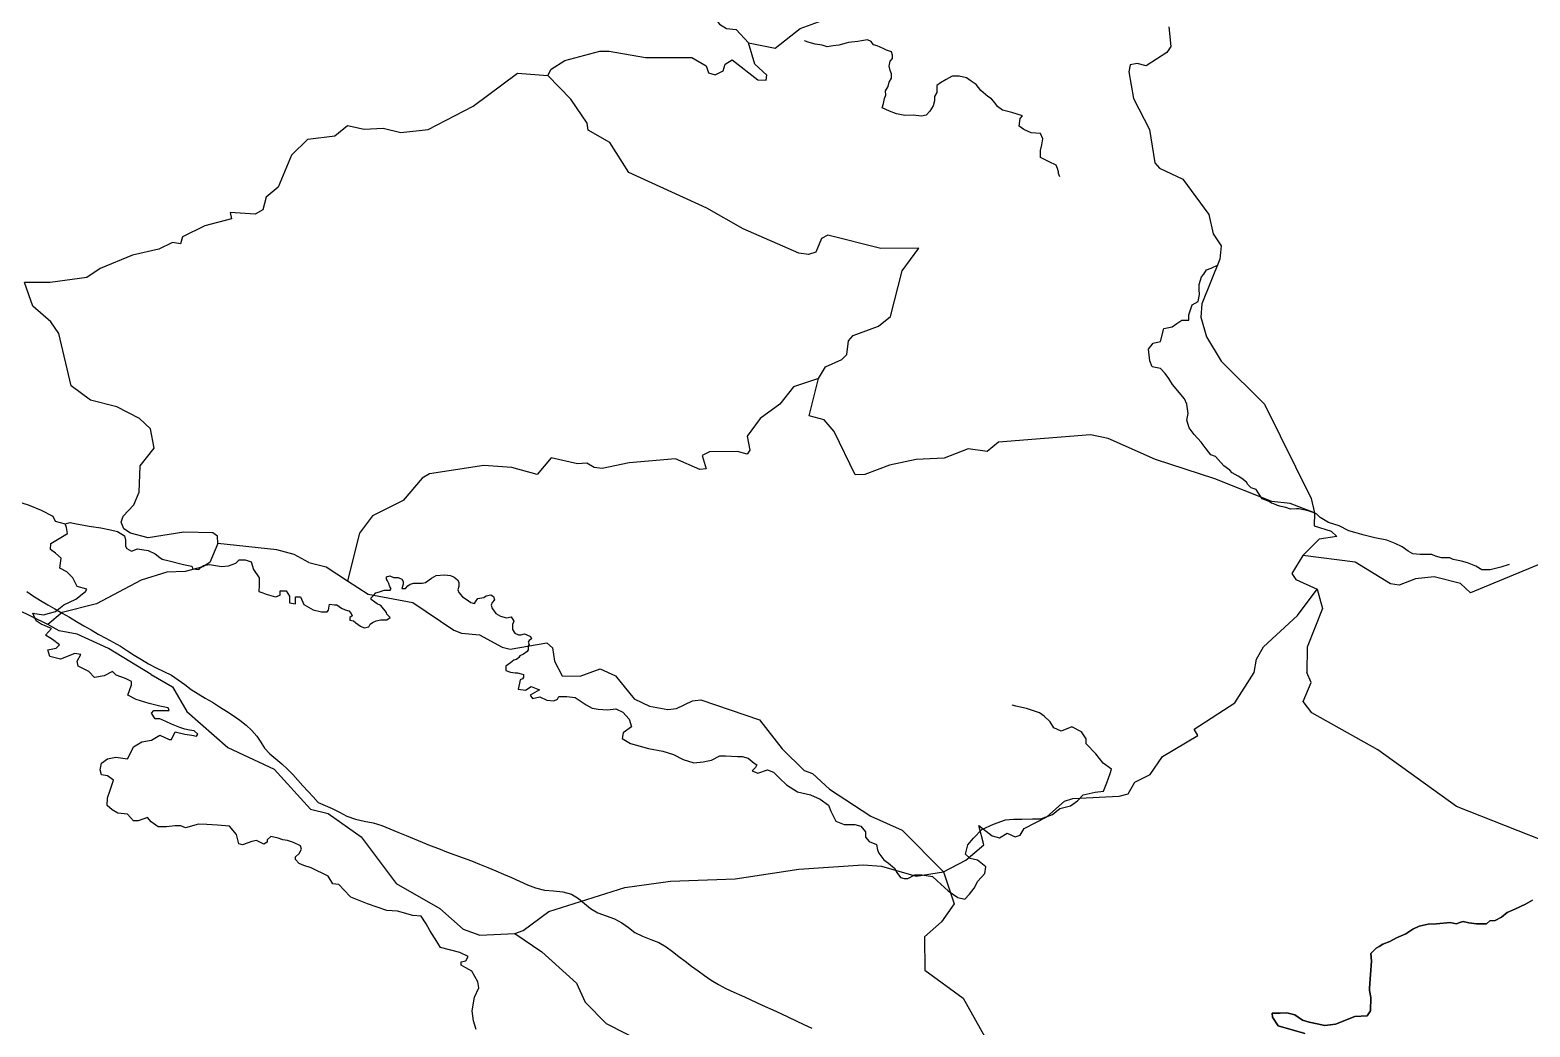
# Model space of a CAD drawing. Header units: metres. Extents: x 13.21 to 19.52, y 42.14 to 46.62.
# Drawn here: x 15.4171 to 15.8223, y 44.4074 to 44.6767 of the extents above; entities that cross this region are included whole.
import ezdxf

# ---------------------------------------------------------------- set-up
doc = ezdxf.new("R2010")
doc.units = ezdxf.units.M
doc.header["$MEASUREMENT"] = 0
for name, color, linetype in [('CESTE', 5, 'Continuous'), ('hr', 9, 'Continuous'), ('PRUGE', 7, 'Continuous'), ('RIJEKE', 4, 'Continuous')]:
    doc.layers.add(name, color=color, linetype=linetype)

msp = doc.modelspace()

# ---------------------------------------------------------------- linework, layer by layer
at = {"layer": 'CESTE'}
for points in [[(15.61123, 44.67324), (15.6184, 44.67175), (15.62517, 44.67712), (15.6341, 44.68031), (15.64447, 44.68796), (15.64885, 44.6897), (15.65198, 44.69245), (15.65637, 44.69429), (15.66258, 44.69992), (15.67584, 44.70488), (15.67748, 44.70621), (15.67906, 44.71148), (15.68116, 44.71477), (15.69664, 44.72643), (15.696, 44.73524), (15.69672, 44.73696), (15.70067, 44.74163), (15.70476, 44.74249), (15.70376, 44.74425), (15.70613, 44.74674)], [(15.49262, 44.7359), (15.49523, 44.736), (15.49724, 44.73512), (15.50489, 44.73048), (15.50589, 44.72878), (15.50514, 44.72519), (15.50588, 44.72386), (15.5206, 44.71678), (15.53055, 44.71556), (15.54551, 44.70901), (15.56489, 44.7049), (15.57, 44.70113), (15.57909, 44.69817), (15.59105, 44.689), (15.59744, 44.68612), (15.6034, 44.67824), (15.60527, 44.67712), (15.60787, 44.67684), (15.61123, 44.67324)], [(15.72473, 44.67758), (15.72525, 44.67226), (15.72422, 44.67059), (15.71862, 44.667), (15.71614, 44.66767), (15.71431, 44.66724), (15.7139, 44.66536), (15.71523, 44.65822), (15.7195, 44.64977), (15.72098, 44.64085), (15.72225, 44.63936), (15.72852, 44.63642), (15.73558, 44.62689), (15.73673, 44.6216), (15.73886, 44.61839), (15.73853, 44.61481), (15.73368, 44.60273), (15.73338, 44.59914), (15.73489, 44.59386), (15.7389, 44.58728), (15.75059, 44.57561), (15.76318, 44.5502), (15.76413, 44.54627)], [(15.55701, 44.66437), (15.55792, 44.66607), (15.56158, 44.66846), (15.57107, 44.67096), (15.57351, 44.67094), (15.58333, 44.66925), (15.5959, 44.66927), (15.59977, 44.66703), (15.60034, 44.6651), (15.60216, 44.66461), (15.60433, 44.66563), (15.60489, 44.66746), (15.60679, 44.6686), (15.61375, 44.66327), (15.616, 44.66318), (15.61615, 44.6645), (15.61292, 44.66744), (15.61123, 44.67324)], [(15.49214, 44.64723), (15.49946, 44.64809), (15.5029, 44.65091), (15.50741, 44.64994), (15.51246, 44.65016), (15.51725, 44.64903), (15.52468, 44.64984), (15.53678, 44.65616), (15.54879, 44.66505), (15.55701, 44.66437)], [(15.63007, 44.58256), (15.63196, 44.58575), (15.63641, 44.58766), (15.63771, 44.58905), (15.63824, 44.59276), (15.63945, 44.59415), (15.64627, 44.59668), (15.64958, 44.5993), (15.6527, 44.61164), (15.65721, 44.61776), (15.64696, 44.61767), (15.63261, 44.62131), (15.63092, 44.6204), (15.62939, 44.61671), (15.62737, 44.61604), (15.62478, 44.61637), (15.60976, 44.62297), (15.59996, 44.6286), (15.57889, 44.63823), (15.57372, 44.6463), (15.56791, 44.64967), (15.56758, 44.65149), (15.56322, 44.65797), (15.55701, 44.66437)], [(15.49214, 44.64723), (15.48777, 44.64289), (15.48412, 44.63427), (15.48089, 44.63156), (15.47996, 44.62815), (15.47794, 44.62699), (15.47119, 44.6274), (15.47156, 44.62568), (15.46433, 44.62384), (15.45829, 44.62086), (15.45773, 44.61895), (15.45559, 44.6193), (15.45193, 44.61747), (15.44475, 44.61583), (15.43601, 44.61226), (15.43244, 44.60984), (15.42254, 44.60847), (15.41563, 44.60846)], [(15.46782, 44.53799), (15.46778, 44.53996), (15.46645, 44.54092), (15.45866, 44.54104), (15.44902, 44.53955), (15.44426, 44.54078), (15.44242, 44.54198), (15.44168, 44.54375), (15.4423, 44.54541), (15.44514, 44.54845), (15.44656, 44.55188), (15.44685, 44.55902), (15.45063, 44.56371), (15.44967, 44.56897), (15.44665, 44.57177), (15.44052, 44.57491), (15.43343, 44.57673), (15.4282, 44.58054), (15.42487, 44.59468), (15.42268, 44.5979), (15.4179, 44.6021), (15.41563, 44.60846)], [(15.63007, 44.58256), (15.62337, 44.58028), (15.61962, 44.57559), (15.61434, 44.57174), (15.61083, 44.56701), (15.61153, 44.56319), (15.61079, 44.56209), (15.60818, 44.56287), (15.60062, 44.56273), (15.59869, 44.56174), (15.59975, 44.55821), (15.59803, 44.55795), (15.59144, 44.56084), (15.57898, 44.5598), (15.57164, 44.55826), (15.56947, 44.55851), (15.5675, 44.55973), (15.56497, 44.55949), (15.55787, 44.56115), (15.55407, 44.5566), (15.54724, 44.55856), (15.53973, 44.55907), (15.52506, 44.55678), (15.52307, 44.55568), (15.51787, 44.5496), (15.50962, 44.54549), (15.50614, 44.54075), (15.50288, 44.52792)], [(15.76413, 44.54627), (15.75751, 44.54881), (15.7526, 44.54939), (15.73719, 44.55551), (15.72112, 44.56065), (15.70836, 44.5664), (15.70354, 44.56739), (15.67871, 44.5654), (15.67566, 44.56281), (15.67055, 44.56354), (15.66403, 44.56107), (15.6565, 44.56071), (15.64928, 44.55914), (15.6426, 44.55663), (15.63998, 44.55658), (15.6343, 44.56828), (15.63166, 44.57139), (15.62758, 44.5725), (15.63007, 44.58256)], [(15.4219, 44.51609), (15.41359, 44.5202), (15.41178, 44.52537), (15.41036, 44.52677), (15.38013, 44.54298), (15.37408, 44.54814)], [(15.76413, 44.54627), (15.76403, 44.54279), (15.7686, 44.5413), (15.77015, 44.53987), (15.76532, 44.53921), (15.76093, 44.5348)], [(15.46782, 44.53799), (15.46569, 44.53286), (15.46375, 44.5317), (15.45904, 44.53044), (15.45403, 44.53029), (15.44713, 44.5281), (15.43508, 44.5217), (15.42578, 44.51935), (15.4219, 44.51609)], [(15.49244, 44.53289), (15.48848, 44.53507), (15.48374, 44.5363), (15.46782, 44.53799)], [(15.49244, 44.53289), (15.49706, 44.53174), (15.50288, 44.52792)], [(15.76093, 44.5348), (15.75792, 44.52989), (15.75905, 44.52828), (15.76481, 44.52564)], [(15.82816, 44.53377), (15.80626, 44.5247), (15.80349, 44.52723), (15.79638, 44.52898), (15.79138, 44.52848), (15.78694, 44.52677), (15.78458, 44.5271), (15.77511, 44.53299), (15.76093, 44.5348)], [(15.50288, 44.52792), (15.50848, 44.52434), (15.52048, 44.52204), (15.53156, 44.51463), (15.53363, 44.51375), (15.53855, 44.51333), (15.54462, 44.51001), (15.54685, 44.50947), (15.55675, 44.51117), (15.55825, 44.50986), (15.55882, 44.50623), (15.56085, 44.50226)], [(15.74775, 44.50318), (15.74842, 44.50673), (15.75034, 44.51006), (15.75951, 44.51858), (15.76481, 44.52564)], [(15.76481, 44.52564), (15.76623, 44.52042), (15.76215, 44.51004), (15.762, 44.5032)], [(15.44986, 44.50266), (15.43831, 44.5096), (15.42983, 44.5135), (15.42501, 44.51439), (15.4219, 44.51609)], [(15.56085, 44.50226), (15.5657, 44.50218), (15.57108, 44.50416)], [(15.57108, 44.50416), (15.57524, 44.50227), (15.58034, 44.49606), (15.58446, 44.49408), (15.58942, 44.49315), (15.59177, 44.49343), (15.59603, 44.49553), (15.59833, 44.49581), (15.61418, 44.49039), (15.62031, 44.48253), (15.62622, 44.47672), (15.62844, 44.47584), (15.63311, 44.47165), (15.64424, 44.46438), (15.65273, 44.46058), (15.66386, 44.44933)], [(15.44986, 44.50266), (15.45557, 44.49926), (15.45948, 44.49263), (15.47058, 44.48295), (15.48306, 44.47705), (15.49291, 44.46623)], [(15.66386, 44.44933), (15.66993, 44.4525), (15.67476, 44.45662), (15.67343, 44.46184), (15.67701, 44.45904), (15.679, 44.45849), (15.68107, 44.45976), (15.68325, 44.45874), (15.6846, 44.45927), (15.68568, 44.46105), (15.69181, 44.4642), (15.69651, 44.46841), (15.69882, 44.46915), (15.71135, 44.46973), (15.71378, 44.4704), (15.71552, 44.47356), (15.7197, 44.47562), (15.723, 44.48044), (15.73257, 44.48615), (15.73157, 44.48788), (15.74258, 44.49501), (15.74775, 44.50318)], [(15.89534, 44.41092), (15.89351, 44.41426), (15.89038, 44.41707), (15.87499, 44.42605), (15.87421, 44.42962), (15.86649, 44.43882), (15.85632, 44.4441), (15.84511, 44.4481), (15.82889, 44.45655), (15.80248, 44.46698), (15.78118, 44.48224), (15.76336, 44.49223), (15.76101, 44.49533), (15.76317, 44.5005), (15.762, 44.5032)], [(15.49291, 44.46623), (15.49762, 44.4651), (15.50659, 44.45877), (15.51605, 44.44619), (15.52781, 44.43945), (15.53415, 44.43386), (15.53859, 44.43223), (15.54807, 44.43265)], [(15.54807, 44.43265), (15.55031, 44.4335), (15.55724, 44.43862), (15.57782, 44.44514), (15.59016, 44.44682), (15.60762, 44.44743), (15.62477, 44.45001), (15.64215, 44.45121), (15.64713, 44.45086), (15.65649, 44.44816), (15.66386, 44.44933)], [(15.66386, 44.44933), (15.66674, 44.44066), (15.66335, 44.43583), (15.65875, 44.43174), (15.65886, 44.42273), (15.66914, 44.41519), (15.68043, 44.39513), (15.68026, 44.39353), (15.67715, 44.39059), (15.67741, 44.38519), (15.67351, 44.38316), (15.66937, 44.37869), (15.66397, 44.37629)], [(15.54807, 44.43265), (15.55536, 44.42771), (15.56473, 44.41926), (15.56704, 44.41413), (15.57276, 44.40836), (15.58301, 44.40315), (15.5969, 44.39281), (15.60404, 44.39138), (15.61653, 44.39195), (15.62294, 44.38925), (15.63744, 44.38632), (15.64544, 44.38202), (15.6551, 44.38015), (15.66397, 44.37629)]]:
    msp.add_lwpolyline(points, dxfattribs=at)
at = {"layer": 'hr'}
for points in [[(15.76144, 44.40568), (15.75429, 44.40771), (15.75273, 44.41011), (15.75269, 44.41118), (15.75484, 44.41116), (15.75663, 44.41126), (15.75881, 44.41075), (15.76084, 44.40926), (15.76262, 44.40876), (15.76481, 44.40825), (15.76686, 44.40784), (15.76974, 44.40822), (15.77498, 44.41024), (15.77827, 44.41041), (15.77925, 44.41179), (15.77931, 44.41542), (15.77891, 44.41729), (15.77897, 44.4179), (15.77925, 44.42161), (15.77944, 44.42524), (15.77933, 44.42731), (15.78072, 44.42867), (15.78152, 44.42915), (15.78252, 44.42975), (15.78444, 44.43052), (15.78624, 44.43148), (15.78872, 44.43254), (15.79066, 44.43381), (15.79233, 44.43468), (15.7948, 44.43515), (15.797, 44.43524), (15.8007, 44.4356), (15.80235, 44.4353), (15.80386, 44.43578), (15.80428, 44.43588), (15.80577, 44.43556), (15.80784, 44.43526), (15.81058, 44.43524), (15.81141, 44.43612), (15.81292, 44.43621), (15.81458, 44.43708), (15.81611, 44.43834), (15.81817, 44.43921), (15.82107, 44.44057), (15.823, 44.44163)], [(15.823, 44.44163), (15.82107, 44.44057), (15.81817, 44.43921), (15.81611, 44.43834), (15.81458, 44.43708), (15.81292, 44.43621), (15.81141, 44.43612), (15.81058, 44.43524), (15.80784, 44.43526), (15.80577, 44.43556), (15.80428, 44.43588), (15.80386, 44.43578), (15.80235, 44.4353), (15.8007, 44.4356), (15.797, 44.43524), (15.7948, 44.43515), (15.79233, 44.43468), (15.79066, 44.43381), (15.78872, 44.43254), (15.78624, 44.43148), (15.78444, 44.43052), (15.78252, 44.42975), (15.78152, 44.42915), (15.78072, 44.42867), (15.77933, 44.42731), (15.77944, 44.42524), (15.77925, 44.42161), (15.77897, 44.4179), (15.77891, 44.41729), (15.77931, 44.41542), (15.77925, 44.41179), (15.77827, 44.41041), (15.77498, 44.41024), (15.76974, 44.40822), (15.76686, 44.40784), (15.76481, 44.40825), (15.76262, 44.40876), (15.76084, 44.40926), (15.75881, 44.41075), (15.75663, 44.41126), (15.75484, 44.41116), (15.75269, 44.41118), (15.75273, 44.41011), (15.75429, 44.40771), (15.76144, 44.40568)]]:
    msp.add_lwpolyline(points, dxfattribs=at)
at = {"layer": 'PRUGE'}
msp.add_lwpolyline([(15.41624, 44.52506), (15.41804, 44.5238), (15.41995, 44.52263), (15.42187, 44.52148), (15.42382, 44.52033), (15.42577, 44.51919), (15.42773, 44.51807), (15.4297, 44.51695), (15.43165, 44.51581), (15.43359, 44.51466), (15.43553, 44.51352), (15.43755, 44.51245), (15.43955, 44.51136), (15.44153, 44.51025), (15.44341, 44.50905), (15.44528, 44.50785), (15.44718, 44.50667), (15.44912, 44.50552), (15.45115, 44.50446), (15.45323, 44.50346), (15.4553, 44.50242), (15.45716, 44.50122), (15.45888, 44.4999), (15.46063, 44.49861), (15.46249, 44.4974), (15.46444, 44.49626), (15.46637, 44.49511), (15.46827, 44.49393), (15.47014, 44.49273), (15.47199, 44.49151), (15.47379, 44.49026), (15.47551, 44.48895), (15.47704, 44.48751), (15.47835, 44.48598), (15.47949, 44.48438), (15.48048, 44.48272), (15.48186, 44.48123), (15.48354, 44.47988), (15.48514, 44.47849), (15.48666, 44.47706), (15.4881, 44.47559), (15.48948, 44.47409), (15.49084, 44.47257), (15.49221, 44.47106), (15.49356, 44.46955), (15.49491, 44.46803), (15.49868, 44.46645), (15.50073, 44.46541), (15.50272, 44.46432), (15.505, 44.46357), (15.5074, 44.46302), (15.50982, 44.46255), (15.51211, 44.4618), (15.51432, 44.46094), (15.51648, 44.46002), (15.51868, 44.45914), (15.52086, 44.45825), (15.52304, 44.45735), (15.52522, 44.45647), (15.52742, 44.45559), (15.52962, 44.45473), (15.53185, 44.45389), (15.53409, 44.45308), (15.53634, 44.45227), (15.53856, 44.45143), (15.54074, 44.45054), (15.5429, 44.44961), (15.54505, 44.44869), (15.5472, 44.44776), (15.54935, 44.44682), (15.55147, 44.44586), (15.55369, 44.44502), (15.55605, 44.44439), (15.55855, 44.4442), (15.56105, 44.44392), (15.56341, 44.44333), (15.56527, 44.44213), (15.56692, 44.44075), (15.56853, 44.43939), (15.57051, 44.43827), (15.57271, 44.4374), (15.57498, 44.43663), (15.57699, 44.43555), (15.57877, 44.43428), (15.58045, 44.43294), (15.58255, 44.43195), (15.58477, 44.43109), (15.58697, 44.43024), (15.58892, 44.4291), (15.59069, 44.42783), (15.59236, 44.42649), (15.59408, 44.42518), (15.59583, 44.42388), (15.59759, 44.42259), (15.59932, 44.42129), (15.60114, 44.42005), (15.60306, 44.41889), (15.6051, 44.41785), (15.6072, 44.41686), (15.60932, 44.4159), (15.61144, 44.41494), (15.61356, 44.41396), (15.61567, 44.41299), (15.61779, 44.41202), (15.6199, 44.41105), (15.62202, 44.41008), (15.62411, 44.40908), (15.62618, 44.40807), (15.62827, 44.40708)], dxfattribs=at)
at = {"layer": 'RIJEKE'}
for points in [[(15.69529, 44.637), (15.69495, 44.63793), (15.69494, 44.63838), (15.69462, 44.6393), (15.69429, 44.64021), (15.69237, 44.64112), (15.69011, 44.64227), (15.69009, 44.6441), (15.69041, 44.64571), (15.69073, 44.64732), (15.69008, 44.64869), (15.68751, 44.64891), (15.68558, 44.64982), (15.68429, 44.65074), (15.68458, 44.6528), (15.68524, 44.6535), (15.68233, 44.6544), (15.67976, 44.65508), (15.67848, 44.656), (15.67784, 44.65691), (15.67686, 44.65806), (15.67588, 44.65874), (15.67395, 44.66034), (15.67266, 44.66195), (15.67137, 44.66286), (15.67008, 44.66377), (15.66814, 44.66422), (15.66814, 44.66422), (15.66621, 44.66422), (15.66461, 44.6633), (15.66302, 44.66238), (15.66205, 44.66169), (15.66206, 44.66077), (15.66207, 44.65985), (15.66143, 44.6587), (15.66143, 44.65756), (15.66111, 44.65618), (15.66017, 44.6548), (15.6592, 44.65365), (15.65792, 44.65341), (15.65567, 44.65365), (15.65567, 44.65365), (15.65342, 44.65364), (15.65116, 44.65408), (15.64924, 44.65477), (15.64731, 44.65568), (15.64762, 44.65683), (15.64794, 44.65821), (15.64825, 44.65912), (15.64824, 44.66027), (15.64888, 44.66142), (15.6492, 44.66256), (15.64983, 44.66371), (15.64982, 44.66486), (15.64949, 44.66578), (15.64916, 44.66693), (15.64948, 44.6683), (15.65013, 44.66899), (15.65011, 44.66991), (15.64979, 44.67082), (15.64849, 44.67128), (15.64753, 44.67173), (15.64593, 44.67241), (15.64495, 44.67265), (15.64431, 44.67357), (15.64334, 44.67401), (15.64334, 44.67401), (15.64174, 44.67378), (15.64076, 44.67355), (15.63821, 44.67332), (15.63755, 44.67309), (15.63563, 44.67262), (15.63403, 44.67239), (15.63242, 44.67215), (15.63113, 44.6726), (15.62921, 44.67283), (15.6276, 44.67327), (15.62631, 44.67373)], [(15.81664, 44.53229), (15.81438, 44.53162), (15.81151, 44.53091), (15.80927, 44.53091), (15.80766, 44.53184), (15.80542, 44.53274), (15.80381, 44.53319), (15.80157, 44.53364), (15.80061, 44.53411), (15.80061, 44.53411), (15.79837, 44.5341), (15.79676, 44.53455), (15.79581, 44.53502), (15.79581, 44.53502), (15.79421, 44.53501), (15.7926, 44.535), (15.79067, 44.53524), (15.78939, 44.53592), (15.78777, 44.53706), (15.78585, 44.53797), (15.78361, 44.53889), (15.7804, 44.53956), (15.77752, 44.54025), (15.77495, 44.54093), (15.77335, 44.54138), (15.77078, 44.54275), (15.76789, 44.54366), (15.76564, 44.54504), (15.76468, 44.54595), (15.76371, 44.54641), (15.76242, 44.54686), (15.76114, 44.54709), (15.75986, 44.54732), (15.75986, 44.54732), (15.75921, 44.54732), (15.75762, 44.5473), (15.75633, 44.54776), (15.75505, 44.54799), (15.75408, 44.54822), (15.75312, 44.54868), (15.75248, 44.5489), (15.75185, 44.54936), (15.74992, 44.55004), (15.74894, 44.55164), (15.74829, 44.55256), (15.74702, 44.55301), (15.74605, 44.55393), (15.74573, 44.55461), (15.74443, 44.55553), (15.74348, 44.55621), (15.74187, 44.55713), (15.74123, 44.55781), (15.73962, 44.55895), (15.73737, 44.56146), (15.73608, 44.56193), (15.73478, 44.56353), (15.7335, 44.56535), (15.73156, 44.56741), (15.73027, 44.56925), (15.72962, 44.57131), (15.72994, 44.57313), (15.7296, 44.57567), (15.72896, 44.57703), (15.72573, 44.58092), (15.72476, 44.58252), (15.72379, 44.5839), (15.7225, 44.58526), (15.72025, 44.58572), (15.71961, 44.58733), (15.71926, 44.59053), (15.72054, 44.59213), (15.72245, 44.5926), (15.7234, 44.59604), (15.72565, 44.5965), (15.72692, 44.59742), (15.72821, 44.59834), (15.73014, 44.59834), (15.73013, 44.59972), (15.73106, 44.60248), (15.73266, 44.60339), (15.73298, 44.60523), (15.73297, 44.60661), (15.73297, 44.60798), (15.73328, 44.60912), (15.7336, 44.61004), (15.73423, 44.61073), (15.73489, 44.61188), (15.73617, 44.61234), (15.73807, 44.61326)], [(15.40096, 44.56802), (15.40152, 44.56717), (15.40276, 44.5651), (15.40531, 44.56347), (15.40721, 44.56207), (15.40781, 44.56185), (15.41072, 44.56043), (15.4116, 44.55676), (15.41156, 44.55401), (15.41249, 44.5517), (15.41373, 44.54939), (15.41659, 44.54845), (15.4201, 44.54704), (15.42328, 44.5454), (15.4239, 44.54402), (15.4266, 44.5433)], [(15.53758, 44.40675), (15.53692, 44.40904), (15.53656, 44.41179), (15.53713, 44.41547), (15.53836, 44.418), (15.53804, 44.4196), (15.53646, 44.42253), (15.53483, 44.42343), (15.53355, 44.4241), (15.53354, 44.42503), (15.53481, 44.42527), (15.53544, 44.42642), (15.53317, 44.42754), (15.52803, 44.42889), (15.52697, 44.43052), (15.52507, 44.43345), (15.52409, 44.43527), (15.52276, 44.43733), (15.52052, 44.43754), (15.51634, 44.43866), (15.51345, 44.43886), (15.50829, 44.44065), (15.50379, 44.44245), (15.50183, 44.4445), (15.50053, 44.44587), (15.49892, 44.44608), (15.4976, 44.44814), (15.49301, 44.45039), (15.49109, 44.45108), (15.48981, 44.45154), (15.48886, 44.4527), (15.48886, 44.45338), (15.48983, 44.4543), (15.49047, 44.45545), (15.49015, 44.45636), (15.48824, 44.45728), (15.48664, 44.45775), (15.48537, 44.45798), (15.48409, 44.45844), (15.48217, 44.4589), (15.48217, 44.4589), (15.4812, 44.45799), (15.48119, 44.4573), (15.48022, 44.45684), (15.4783, 44.45777), (15.4783, 44.45777), (15.47703, 44.45754), (15.47447, 44.45662), (15.47349, 44.45686), (15.47287, 44.45939), (15.47096, 44.46168), (15.46776, 44.46192), (15.46487, 44.46215), (15.46487, 44.46215), (15.46263, 44.46216), (15.45911, 44.46124), (15.45783, 44.46171), (15.45622, 44.46171), (15.45622, 44.46171), (15.45398, 44.46149), (15.45173, 44.46148), (15.44982, 44.46286), (15.44886, 44.46402), (15.44886, 44.46402), (15.44631, 44.4631), (15.44503, 44.46311), (15.44341, 44.46494), (15.44086, 44.46517), (15.43927, 44.4661), (15.43798, 44.46725), (15.43799, 44.4693), (15.43863, 44.47114), (15.43961, 44.47412), (15.43802, 44.47527), (15.43641, 44.47551), (15.43609, 44.47688), (15.43642, 44.47871), (15.43803, 44.47987), (15.44027, 44.48032), (15.44027, 44.48032), (15.44347, 44.47985), (15.44412, 44.48123), (15.44508, 44.48306), (15.44734, 44.48443), (15.44991, 44.48489), (15.45216, 44.48626), (15.45216, 44.48626), (15.4547, 44.48511), (15.45535, 44.48511), (15.45633, 44.48717), (15.45633, 44.48717), (15.45888, 44.48647), (15.46081, 44.48625), (15.46209, 44.48601), (15.4624, 44.48647), (15.46144, 44.4874), (15.46016, 44.48763), (15.45888, 44.48785), (15.4576, 44.48831), (15.45536, 44.48924), (15.45376, 44.48993), (15.45216, 44.49062), (15.45088, 44.49062), (15.44993, 44.49222), (15.45057, 44.49291), (15.4528, 44.49291), (15.45473, 44.49291), (15.45443, 44.49359), (15.45218, 44.49406), (15.44929, 44.49475), (15.44579, 44.49591), (15.44354, 44.49706), (15.4445, 44.49981), (15.4445, 44.50073), (15.44289, 44.50153), (15.44035, 44.50246), (15.4394, 44.5034), (15.4394, 44.5034), (15.43715, 44.50227), (15.43456, 44.50183), (15.43298, 44.50346), (15.43159, 44.50413), (15.43013, 44.50485), (15.42984, 44.50623), (15.43084, 44.50806), (15.42922, 44.5083), (15.42922, 44.5083), (15.42535, 44.50673), (15.42247, 44.50744), (15.42187, 44.50929), (15.42413, 44.50973), (15.4251, 44.51064), (15.4232, 44.51203), (15.42129, 44.5132), (15.42293, 44.51501), (15.42007, 44.51619), (15.41879, 44.51712), (15.41788, 44.5192), (15.41788, 44.5192), (15.42075, 44.5187), (15.42398, 44.5196), (15.42626, 44.52141), (15.4295, 44.52299), (15.4321, 44.52503), (15.43244, 44.52571), (15.42987, 44.52643), (15.42863, 44.52874), (15.42706, 44.53036), (15.42515, 44.5313), (15.42553, 44.53403), (15.42395, 44.53543), (15.42267, 44.53636), (15.42271, 44.53797), (15.42497, 44.53932), (15.42724, 44.54068), (15.42695, 44.5423), (15.4266, 44.5433)], [(15.4266, 44.5433), (15.42794, 44.54366), (15.42794, 44.54366), (15.42922, 44.54342), (15.43306, 44.54269), (15.43626, 44.5422), (15.43882, 44.54172), (15.44073, 44.54124), (15.44263, 44.54008), (15.44293, 44.53893), (15.44292, 44.53732), (15.44321, 44.53663), (15.44448, 44.53592), (15.44611, 44.5366), (15.44611, 44.5366), (15.44898, 44.53612), (15.4509, 44.53518), (15.45216, 44.53425), (15.4528, 44.53378), (15.45471, 44.53331), (15.45854, 44.53235), (15.46078, 44.53188), (15.46108, 44.53118), (15.46268, 44.53094), (15.46302, 44.53139), (15.46399, 44.53208), (15.46559, 44.53229), (15.46559, 44.53229), (15.4672, 44.53204), (15.46879, 44.53179), (15.47072, 44.532), (15.47266, 44.53268), (15.47364, 44.53359), (15.47364, 44.53359), (15.47525, 44.53357), (15.47684, 44.53309), (15.47745, 44.53102), (15.47901, 44.52871), (15.47897, 44.52665), (15.47892, 44.52504), (15.47995, 44.52467), (15.48085, 44.52434), (15.48339, 44.52363), (15.48469, 44.52407), (15.48472, 44.52521), (15.48472, 44.52521), (15.48632, 44.5252), (15.48724, 44.52381), (15.48722, 44.52198), (15.48881, 44.52173), (15.48885, 44.52356), (15.49013, 44.52356), (15.49013, 44.52356), (15.49105, 44.52149), (15.49359, 44.52008), (15.49581, 44.51957), (15.49741, 44.51959), (15.49773, 44.52003), (15.49804, 44.52165), (15.49804, 44.52165), (15.49933, 44.52143), (15.49997, 44.52142), (15.50126, 44.52052), (15.50222, 44.52006), (15.50318, 44.51983), (15.50383, 44.51914), (15.50416, 44.51846), (15.50353, 44.51801), (15.50353, 44.51731), (15.50448, 44.51709), (15.50513, 44.51662), (15.50642, 44.51571), (15.50739, 44.51526), (15.50866, 44.51549), (15.50898, 44.51619), (15.50962, 44.51665), (15.51059, 44.51711), (15.51186, 44.51735), (15.51347, 44.51735), (15.51442, 44.51805), (15.51345, 44.51896), (15.51344, 44.51941), (15.51183, 44.52124), (15.51086, 44.52169), (15.51021, 44.52216), (15.50924, 44.52284), (15.50924, 44.52329), (15.50988, 44.52398), (15.51051, 44.52467), (15.51149, 44.52492), (15.51276, 44.52538), (15.51436, 44.52539), (15.51467, 44.52584), (15.51434, 44.5263), (15.51401, 44.52721), (15.5137, 44.5279), (15.51338, 44.52837), (15.51337, 44.52904), (15.51433, 44.52929), (15.51433, 44.52929), (15.5153, 44.52883), (15.51658, 44.52883), (15.51658, 44.52883), (15.51755, 44.52838), (15.51787, 44.5277), (15.51788, 44.527), (15.51756, 44.52586), (15.51852, 44.52587), (15.51916, 44.52656), (15.51979, 44.52701), (15.52076, 44.52725), (15.52172, 44.52725), (15.523, 44.52726), (15.52397, 44.52749), (15.52556, 44.52864), (15.52683, 44.52933), (15.52907, 44.52958), (15.52907, 44.52958), (15.53068, 44.52936), (15.53164, 44.52889), (15.53261, 44.52821), (15.53295, 44.52753), (15.53294, 44.52638), (15.53263, 44.52546), (15.53296, 44.52477), (15.53393, 44.52363), (15.5349, 44.52295), (15.53618, 44.52203), (15.53716, 44.52182), (15.53747, 44.52226), (15.53811, 44.52319), (15.5397, 44.52343), (15.54034, 44.52388), (15.54162, 44.52412), (15.54162, 44.52412), (15.54227, 44.52366), (15.5426, 44.52275), (15.54196, 44.52205), (15.54164, 44.52137), (15.54197, 44.52046), (15.5423, 44.51999), (15.54294, 44.51908), (15.54423, 44.51839), (15.54584, 44.51794), (15.54712, 44.51818), (15.54712, 44.51818), (15.54777, 44.51703), (15.54745, 44.51612), (15.54747, 44.51543), (15.54746, 44.51474), (15.54811, 44.51382), (15.54907, 44.51336), (15.54971, 44.51337), (15.55068, 44.5136), (15.55068, 44.5136), (15.55131, 44.51337), (15.5523, 44.51292), (15.55261, 44.51223), (15.55198, 44.51177), (15.55166, 44.51131), (15.55198, 44.51085), (15.55166, 44.5104), (15.55168, 44.50925), (15.55136, 44.50879), (15.5504, 44.50809), (15.54944, 44.50763), (15.54912, 44.50717), (15.54849, 44.50671), (15.54784, 44.50648), (15.54689, 44.50579), (15.54626, 44.50533), (15.54561, 44.50487), (15.54562, 44.50419), (15.54563, 44.50373), (15.54691, 44.50327), (15.54819, 44.50304), (15.54883, 44.50304), (15.54979, 44.50282), (15.55044, 44.5026), (15.55045, 44.5019), (15.55013, 44.50145), (15.5495, 44.50121), (15.5494, 44.50072), (15.5493, 44.50028), (15.54897, 44.49863), (15.55091, 44.49841), (15.55249, 44.49934), (15.55249, 44.49934), (15.55474, 44.49844), (15.5522, 44.49704), (15.55286, 44.49613), (15.55478, 44.4966), (15.55478, 44.4966), (15.55671, 44.4957), (15.55864, 44.49549), (15.55961, 44.49595), (15.55991, 44.49665), (15.56215, 44.49667), (15.56215, 44.49667), (15.5644, 44.49645), (15.56569, 44.49554), (15.56732, 44.4944), (15.56894, 44.4935), (15.57054, 44.49329), (15.57311, 44.49308), (15.57534, 44.49331), (15.57534, 44.49331), (15.57728, 44.49242), (15.57892, 44.49059), (15.57958, 44.48853), (15.57736, 44.48691), (15.57708, 44.4853), (15.57933, 44.48395), (15.58256, 44.48305), (15.58416, 44.48261), (15.58802, 44.48195), (15.59091, 44.48105), (15.5935, 44.47968), (15.59639, 44.47879), (15.59896, 44.47904), (15.60119, 44.47952), (15.60341, 44.48068), (15.60502, 44.4807), (15.60502, 44.4807), (15.60823, 44.48049), (15.60951, 44.48051), (15.60951, 44.48051), (15.61113, 44.48006), (15.61275, 44.47868), (15.6134, 44.47823), (15.61308, 44.47754), (15.61214, 44.47662), (15.61375, 44.47595), (15.61629, 44.47687), (15.61629, 44.47687), (15.61791, 44.4762), (15.61953, 44.4746), (15.62149, 44.47279), (15.62439, 44.47097), (15.62792, 44.47008), (15.63051, 44.46894), (15.63277, 44.46736), (15.63343, 44.46575), (15.63475, 44.46301), (15.63702, 44.46211), (15.63989, 44.46213), (15.63989, 44.46213), (15.6415, 44.46169), (15.64281, 44.46009), (15.64282, 44.45871), (15.6438, 44.45756), (15.64573, 44.45667), (15.64608, 44.45529), (15.64641, 44.45438), (15.64772, 44.45255), (15.64901, 44.45164), (15.65063, 44.45028), (15.65129, 44.44913), (15.65226, 44.44777), (15.65323, 44.44754), (15.6542, 44.44755), (15.6561, 44.44849), (15.65803, 44.44849), (15.65803, 44.44849), (15.66091, 44.44806), (15.6622, 44.44692), (15.66512, 44.44419), (15.66772, 44.44237), (15.66965, 44.44192), (15.67091, 44.4433), (15.67217, 44.44492), (15.67311, 44.44677), (15.67499, 44.44884), (15.67529, 44.45068), (15.67302, 44.45249), (15.67109, 44.45294), (15.6698, 44.45408), (15.67041, 44.45661), (15.67199, 44.45846), (15.67419, 44.46077), (15.67738, 44.46216), (15.68057, 44.46334), (15.68281, 44.46358), (15.68505, 44.46359), (15.68793, 44.46361), (15.69018, 44.46363), (15.69335, 44.46479), (15.69526, 44.46641), (15.69814, 44.46713), (15.70005, 44.46851), (15.70163, 44.47013), (15.70481, 44.47083), (15.70706, 44.47108), (15.70799, 44.47338), (15.70893, 44.47591), (15.70923, 44.47706), (15.70696, 44.47865), (15.705, 44.48116), (15.70241, 44.4839), (15.70239, 44.48527), (15.7011, 44.4871), (15.6985, 44.48846), (15.6985, 44.48846), (15.69564, 44.4873), (15.6937, 44.4882), (15.69272, 44.4898), (15.69109, 44.4914), (15.6898, 44.49231), (15.68626, 44.49344), (15.68337, 44.49409), (15.68241, 44.49432)]]:
    msp.add_lwpolyline(points, dxfattribs=at)

doc.saveas('drawing.dxf')
